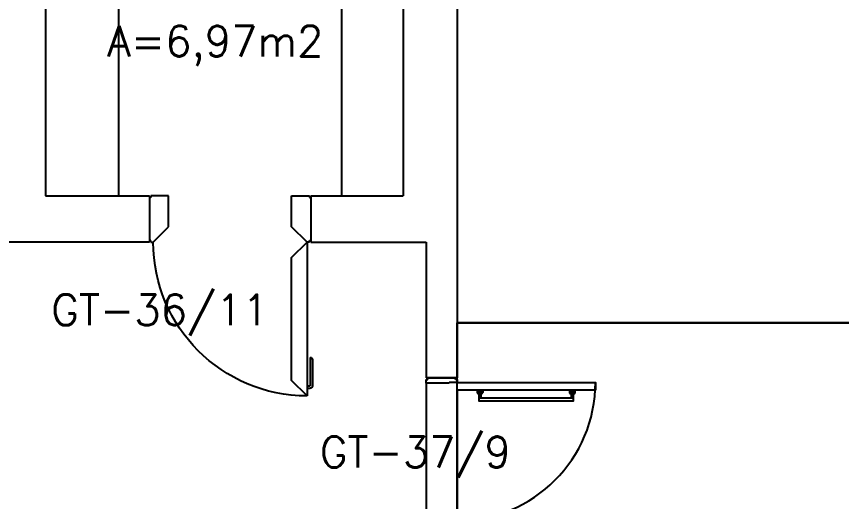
# Model space of a CAD drawing. Header units: millimetres. Extents: x 2128 to 2646, y 1972 to 2207.
# Drawn here: x 2411.8 to 2417.16, y 2110.08 to 2113.23 of the extents above; entities that cross this region are included whole.
import ezdxf

# ---------------------------------------------------------------- set-up
doc = ezdxf.new("R2010")
doc.units = ezdxf.units.MM
for name, color, linetype in [('AR-ALV', 2, 'Continuous'), ('AR-ESCADA', 2, 'Continuous'), ('AR-PF-maçaneta', 1, 'Continuous'), ('AR-PF-mov', 1, 'Continuous'), ('AR-PF-pm1', 2, 'Continuous'), ('AR-PF-soleira', 1, 'Continuous'), ('AR-PISO', 1, 'Continuous'), ('AR-PORTA', 1, 'Continuous'), ('CAMARA FRIA-CONG', 1, 'Continuous'), ('ENDEREÇO', 2, 'Continuous'), ('ibio', 2, 'Continuous'), ('maçaneta', 1, 'Continuous'), ('mov', 1, 'Continuous'), ('pm1', 2, 'Continuous'), ('pm2', 2, 'Continuous'), ('Área', 2, 'Continuous')]:
    doc.layers.add(name, color=color, linetype=linetype)
doc.styles.add('UNB-100', font='simplex.shx', dxfattribs={"height": 0.2})
doc.styles.add('UNB1-100', font='simplex.shx', dxfattribs={"height": 0.2})

# ---------------------------------------------------------------- blocks, each defined once
blk = doc.blocks.new('pe100-alv-01p')
at = {"layer": 'maçaneta'}
for p, q in [((-0.025, 1.25), (-0.005, 1.25)), ((-0.025, 1.235), (-0.005, 1.235)), ((-0.005, 1.05), (-0.005, 1.235)), ((0.01, 1.065), (0.01, 1.235))]:
    blk.add_line(p, q, dxfattribs=at)
for centre, start, end in [((-0.005, 1.235), 360, 90), ((-0.005, 1.065), 270, 360)]:
    blk.add_arc(centre, 0.015, start, end, dxfattribs=at)
at = {"layer": 'mov'}
blk.add_arc((-0.025, 0.3), 1, 90, 180, dxfattribs=at)
at = {"layer": 'pm1'}
for p, q in [((-0.025, 1.3), (-0.125, 1.2)), ((-0.025, 1.3), (-0.025, 1.3)), ((-0.025, 0.3), (-0.025, 1.3)), ((-0.125, 1.2), (-0.125, 0.4)), ((-0.125, 0.4), (-0.025, 0.3)), ((-1.04, 0.29), (-1.05, 0.29)), ((-1.05, 0.01), (-1.05, 0.29)), ((-1.04, 0.3), (-1.025, 0.3)), ((-1.04, 0.3), (-1.04, 0.29)), ((-1.025, 0.3), (-0.925, 0.2)), ((-0.025, 0.3), (-0.125, 0.2)), ((-0.025, 0.3), (-0.025, 0.3)), ((-0.01, 0.3), (-0.025, 0.3)), ((-0.01, 0.3), (-0.01, 0.29)), ((-0.925, 0.2), (-0.925, 0)), ((-0.125, 0.2), (-0.125, 0)), ((-1.04, 0.01), (-1.05, 0.01)), ((-1.04, 0), (-1.04, 0.01)), ((-0.925, 0), (-1.04, 0)), ((-0.125, 0), (-0.01, 0)), ((-0.01, 0), (-0.01, 0.01))]:
    blk.add_line(p, q, dxfattribs=at)
at = {"layer": 'pm2'}
for p, q in [((-0.01, 0.29), (0, 0.29)), ((0, 0.01), (0, 0.29)), ((-0.01, 0.01), (0, 0.01))]:
    blk.add_line(p, q, dxfattribs=at)
blk = doc.blocks.new('ES-2P-1PAV-D')
at = {"layer": 'AR-PISO'}
for p in [(6.35, 0.775), (0, -0.775)]:
    blk.add_line(p, (0, 0.775), dxfattribs=at)
blk = doc.blocks.new('pcf-alv-01p-esq')
at = {"layer": 'AR-PF-maçaneta'}
blk.add_line((0.13, 0.3425), (0.13, 0.9575), dxfattribs=at)
for points in [[(0.09, 0.9575), (0.105, 0.9575), (0.105, 0.9625), (0.095, 0.9675), (0.08, 0.9675), (0.08, 0.9325), (0.095, 0.9325), (0.105, 0.9375), (0.105, 0.9425), (0.09, 0.9425)], [(0.13, 0.3575), (0.09, 0.3575), (0.09, 0.3425), (0.15, 0.3425), (0.15, 0.9575), (0.09, 0.9575), (0.09, 0.9425), (0.13, 0.9425)], [(0.09, 0.3425), (0.105, 0.3425), (0.105, 0.3375), (0.095, 0.3325), (0.08, 0.3325), (0.08, 0.3675), (0.095, 0.3675), (0.105, 0.3625), (0.105, 0.3575), (0.09, 0.3575)]]:
    blk.add_lwpolyline(points, dxfattribs=at)
at = {"layer": 'AR-PF-mov'}
blk.add_arc((0.03, 0.2), 0.9, 0, 90, dxfattribs=at)
at = {"layer": 'AR-PF-pm1'}
for p, q in [((0, 0.01), (0, 0.19)), ((0.01, 0.19), (0, 0.19)), ((0.01, 0.2), (0.03, 0.2)), ((0.01, 0.2), (0.01, 0.19)), ((0.03, 0.2), (0.03, 0.15)), ((0.95, 0.2), (0.93, 0.2)), ((0.93, 0.2), (0.93, 0.15)), ((0.95, 0.2), (0.95, 0.19)), ((0.95, 0.19), (0.96, 0.19)), ((0.96, 0.01), (0.96, 0.19)), ((0.03, 0.15), (0.035, 0.15)), ((0.035, 0.15), (0.035, 0)), ((0.93, 0.15), (0.925, 0.15)), ((0.925, 0.15), (0.925, 0)), ((0.01, 0.01), (0, 0.01)), ((0.01, 0), (0.01, 0.01)), ((0.035, 0), (0.01, 0)), ((0.925, 0), (0.95, 0)), ((0.95, 0), (0.95, 0.01)), ((0.95, 0.01), (0.96, 0.01))]:
    blk.add_line(p, q, dxfattribs=at)
blk.add_lwpolyline([(0.08, 1.1), (0.08, 0.2), (0.03, 0.2), (0.03, 1.1)], close=True, dxfattribs=at)
at = {"layer": 'AR-PF-soleira'}
for p, q in [((0.08, 0.2), (0.93, 0.2)), ((0.035, 0), (0.925, 0))]:
    blk.add_line(p, q, dxfattribs=at)

msp = doc.modelspace()

# ---------------------------------------------------------------- linework, layer by layer
at = {"layer": 'AR-ALV'}
for p, q in [((2414.6615, 2115.3651), (2414.6615, 2110.8826)), ((2411.9865, 2115.0651), (2411.9865, 2112.0651)), ((2414.3115, 2115.0651), (2414.3115, 2112.0651)), ((2411.9865, 2112.0651), (2412.6615, 2112.0651)), ((2412.6615, 2112.0651), (2412.6615, 2111.7651)), ((2413.7115, 2112.0651), (2413.7115, 2111.7651)), ((2413.7115, 2112.0651), (2414.3115, 2112.0651)), ((2412.6615, 2111.7651), (2411.199, 2111.7651)), ((2413.7115, 2111.7651), (2414.4615, 2111.7651)), ((2414.4615, 2111.7651), (2414.4615, 2110.8826)), ((2414.6615, 2110.8826), (2414.4615, 2110.8826))]:
    msp.add_line(p, q, dxfattribs=at)
at = {"layer": 'CAMARA FRIA-CONG'}
for p, q in [((2412.4615, 2114.6651), (2412.4615, 2112.0651)), ((2413.9115, 2114.6651), (2413.9115, 2112.0651))]:
    msp.add_line(p, q, dxfattribs=at)
at = {"layer": 'ibio'}
msp.add_lwpolyline([(2414.6615, 2115.9651), (2414.6615, 2111.2401), (2421.0115, 2111.2401), (2421.0115, 2104.8651), (2417.6115, 2104.8651), (2417.6115, 2109.6901), (2414.6615, 2109.6901), (2414.6615, 2099.3151)], dxfattribs=at)

# ---------------------------------------------------------------- block references
at = {"layer": 'AR-ESCADA'}
msp.add_blockref('ES-2P-1PAV-D', (2414.6615, 2110.4651), dxfattribs=at)
at = {"layer": 'AR-PORTA', "xscale": -1, "rotation": 180}
msp.add_blockref('pe100-alv-01p', (2413.7115, 2112.0651), dxfattribs=at)
at = {"layer": 'AR-PORTA', "rotation": 270}
msp.add_blockref('pcf-alv-01p-esq', (2414.4615, 2110.8826), dxfattribs=at)

# ---------------------------------------------------------------- texts
at = {"layer": 'ENDEREÇO', "style": 'UNB1-100'}
for s, p in [('GT-36/11', (2412.0234, 2111.2242)), ('GT-37/9', (2413.7692, 2110.3004))]:
    msp.add_text(s, height=0.2, dxfattribs=at).set_placement(p)
at = {"layer": 'Área', "style": 'UNB-100'}
msp.add_text('A=6,97m2', height=0.2, dxfattribs=at).set_placement((2412.3873, 2112.9725))

doc.saveas('drawing.dxf')
